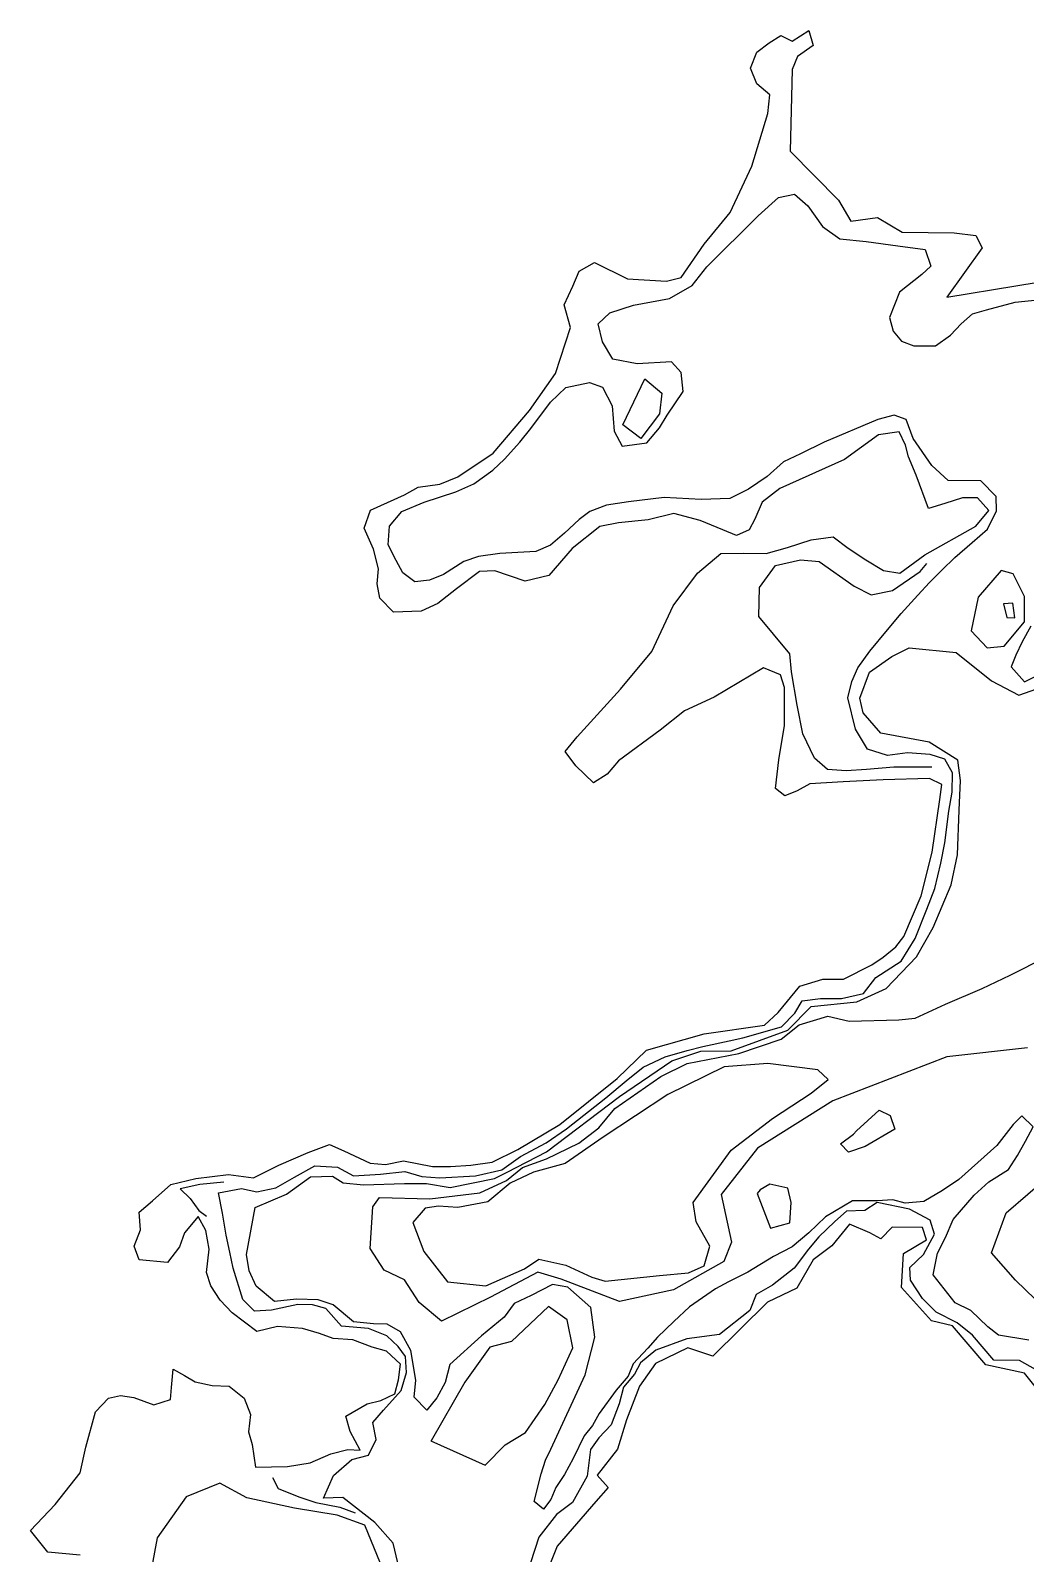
# Model space of a CAD drawing. Extents: x 582531 to 590669, y 5031971 to 5040445.
# Drawn here: x 582531 to 584279, y 5035094 to 5037770 of the extents above; entities that cross this region are included whole.
import ezdxf

# ---------------------------------------------------------------- set-up
doc = ezdxf.new("R2010")
doc.units = 0

msp = doc.modelspace()

# ---------------------------------------------------------------- linework, layer by layer
for points in [[(582617.897, 5035091.077, 240), (582561.357, 5035096.066, 240), (582561.357, 5035096.066, 240), (582530.593, 5035134.314, 240), (582530.593, 5035134.314, 240), (582573.829, 5035180.045, 240), (582573.829, 5035180.045, 240), (582617.897, 5035235.753, 240), (582617.897, 5035235.753, 240), (582628.154, 5035280.754, 240), (582628.154, 5035280.754, 240), (582644.699, 5035342.524, 240), (582644.699, 5035342.524, 240), (582667.863, 5035366.791, 240), (582667.863, 5035366.791, 240), (582688.821, 5035371.203, 240), (582688.821, 5035371.203, 240), (582711.985, 5035367.894, 240), (582711.985, 5035367.894, 240), (582747.282, 5035354.658, 240), (582747.282, 5035354.658, 240), (582776.9, 5035364.153, 240), (582776.9, 5035364.153, 240), (582778.167, 5035385.543, 240), (582778.167, 5035385.543, 240), (582781.476, 5035417.531, 240), (582781.476, 5035417.531, 240), (582801.331, 5035406.5, 240), (582801.331, 5035406.5, 240), (582820.083, 5035395.47, 240), (582820.083, 5035395.47, 240), (582849.865, 5035388.852, 240), (582849.865, 5035388.852, 240), (582879.647, 5035387.749, 240), (582879.647, 5035387.749, 240), (582906.12, 5035366.791, 240), (582906.12, 5035366.791, 240), (582917.15, 5035338.112, 240), (582917.15, 5035338.112, 240), (582913.841, 5035307.227, 240), (582913.841, 5035307.227, 240), (582920.459, 5035285.166, 240), (582920.459, 5035285.166, 240), (582925.974, 5035245.457, 240), (582925.974, 5035245.457, 240), (582982.229, 5035246.56, 240), (582982.229, 5035246.56, 240), (583021.939, 5035253.178, 240), (583021.939, 5035253.178, 240), (583058.339, 5035268.621, 240), (583058.339, 5035268.621, 240), (583088.121, 5035276.342, 240), (583088.121, 5035276.342, 240), (583110.182, 5035275.239, 240), (583110.182, 5035275.239, 240), (583092.533, 5035308.33, 240), (583092.533, 5035308.33, 240), (583084.812, 5035334.803, 240), (583084.812, 5035334.803, 240), (583122.315, 5035356.864, 240), (583122.315, 5035356.864, 240), (583146.582, 5035362.379, 240), (583146.582, 5035362.379, 240), (583170.849, 5035374.512, 240), (583170.849, 5035374.512, 240), (583177.467, 5035398.779, 240), (583177.467, 5035398.779, 240), (583180.776, 5035426.355, 240), (583180.776, 5035426.355, 240), (583156.509, 5035449.519, 240), (583156.509, 5035449.519, 240), (583131.139, 5035456.137, 240), (583131.139, 5035456.137, 240), (583096.945, 5035469.374, 240), (583096.945, 5035469.374, 240), (583062.751, 5035471.58, 240), (583062.751, 5035471.58, 240), (583038.484, 5035480.404, 240), (583038.484, 5035480.404, 240), (583008.702, 5035489.228, 240), (583008.702, 5035489.228, 240), (582964.581, 5035492.537, 240), (582964.581, 5035492.537, 240), (582928.18, 5035483.713, 240), (582928.18, 5035483.713, 240), (582885.162, 5035516.804, 240), (582885.162, 5035516.804, 240), (582864.204, 5035538.865, 240), (582864.204, 5035538.865, 240), (582847.659, 5035564.235, 240), (582847.659, 5035564.235, 240), (582839.937, 5035587.399, 240), (582839.937, 5035587.399, 240), (582844.349, 5035628.211, 240), (582844.349, 5035628.211, 240), (582838.834, 5035661.302, 240), (582838.834, 5035661.302, 240), (582825.598, 5035685.569, 240), (582825.598, 5035685.569, 240), (582801.331, 5035656.89, 240), (582801.331, 5035656.89, 240), (582792.507, 5035632.623, 240), (582792.507, 5035632.623, 240), (582771.549, 5035605.047, 240), (582771.549, 5035605.047, 240), (582721.912, 5035609.46, 240), (582721.912, 5035609.46, 240), (582713.088, 5035633.726, 240), (582713.088, 5035633.726, 240), (582724.118, 5035662.405, 240), (582724.118, 5035662.405, 240), (582721.912, 5035693.29, 240), (582721.912, 5035693.29, 240), (582745.076, 5035713.145, 240), (582745.076, 5035713.145, 240), (582777.064, 5035741.824, 240), (582777.064, 5035741.824, 240), (582821.186, 5035752.855, 240), (582821.186, 5035752.855, 240), (582878.544, 5035759.473, 240), (582878.544, 5035759.473, 240), (582922.665, 5035753.958, 240), (582922.665, 5035753.958, 240), (582966.787, 5035776.018, 240), (582966.787, 5035776.018, 240), (583018.629, 5035798.079, 240), (583018.629, 5035798.079, 240), (583056.133, 5035812.419, 240), (583056.133, 5035812.419, 240), (583081.503, 5035801.388, 240), (583081.503, 5035801.388, 240), (583127.83, 5035779.327, 240), (583127.83, 5035779.327, 240), (583154.303, 5035777.121, 240), (583154.303, 5035777.121, 240), (583186.291, 5035783.74, 240), (583186.291, 5035783.74, 240), (583237.031, 5035773.812, 240), (583237.031, 5035773.812, 240), (583269.019, 5035773.812, 240), (583269.019, 5035773.812, 240), (583304.316, 5035776.018, 240), (583304.316, 5035776.018, 240), (583341.82, 5035781.534, 240), (583341.82, 5035781.534, 240), (583387.044, 5035803.594, 240), (583387.044, 5035803.594, 240), (583460.948, 5035847.716, 240), (583460.948, 5035847.716, 240), (583561.324, 5035928.238, 240), (583561.324, 5035928.238, 240), (583613.167, 5035977.874, 240), (583613.167, 5035977.874, 240), (583714.647, 5036006.553, 240), (583714.647, 5036006.553, 240), (583820.538, 5036021.996, 240), (583820.538, 5036021.996, 240), (583844.805, 5036044.057, 240), (583844.805, 5036044.057, 240), (583882.308, 5036090.384, 240), (583882.308, 5036090.384, 240), (583923.121, 5036102.518, 240), (583923.121, 5036102.518, 240), (583959.521, 5036102.518, 240), (583959.521, 5036102.518, 240), (584009.158, 5036127.888, 240), (584009.158, 5036127.888, 240), (584029.013, 5036141.676, 240), (584029.013, 5036141.676, 240), (584051.073, 5036159.324, 240), (584051.073, 5036159.324, 240), (584065.413, 5036177.524, 240), (584065.413, 5036177.524, 240), (584095.746, 5036249.222, 240), (584095.746, 5036249.222, 240), (584115.05, 5036325.883, 240), (584115.05, 5036325.883, 240), (584128.838, 5036418.538, 240), (584128.838, 5036418.538, 240), (584132.147, 5036445.011, 240), (584132.147, 5036445.011, 240), (584110.637, 5036455.49, 240), (584110.637, 5036455.49, 240), (584029.013, 5036453.284, 240), (584029.013, 5036453.284, 240), (583958.97, 5036449.423, 240), (583958.97, 5036449.423, 240), (583899.957, 5036446.114, 240), (583899.957, 5036446.114, 240), (583877.896, 5036433.429, 240), (583877.896, 5036433.429, 240), (583856.387, 5036424.605, 240), (583856.387, 5036424.605, 240), (583839.842, 5036437.841, 240), (583839.842, 5036437.841, 240), (583845.908, 5036488.03, 240), (583845.908, 5036488.03, 240), (583855.836, 5036548.697, 240), (583855.836, 5036548.697, 240), (583855.836, 5036615.431, 240), (583855.836, 5036615.431, 240), (583848.666, 5036637.491, 240), (583848.666, 5036637.491, 240), (583818.884, 5036649.625, 240), (583818.884, 5036649.625, 240), (583732.295, 5036598.333, 240), (583732.295, 5036598.333, 240), (583679.901, 5036574.067, 240), (583679.901, 5036574.067, 240), (583636.882, 5036540.424, 240), (583636.882, 5036540.424, 240), (583564.082, 5036486.375, 240), (583564.082, 5036486.375, 240), (583544.227, 5036463.211, 240), (583544.227, 5036463.211, 240), (583519.96, 5036447.769, 240), (583519.96, 5036447.769, 240), (583489.075, 5036477.551, 240), (583489.075, 5036477.551, 240), (583470.324, 5036502.921, 240), (583470.324, 5036502.921, 240), (583491.281, 5036528.29, 240), (583491.281, 5036528.29, 240), (583567.391, 5036612.121, 240), (583567.391, 5036612.121, 240), (583622.543, 5036678.304, 240), (583622.543, 5036678.304, 240), (583660.046, 5036758.825, 240), (583660.046, 5036758.825, 240), (583703.065, 5036816.183, 240), (583703.065, 5036816.183, 240), (583743.877, 5036850.378, 240), (583743.877, 5036850.378, 240), (583783.587, 5036851.481, 240), (583783.587, 5036851.481, 240), (583823.296, 5036850.378, 240), (583823.296, 5036850.378, 240), (583860.799, 5036861.408, 240), (583860.799, 5036861.408, 240), (583902.715, 5036874.645, 240), (583902.715, 5036874.645, 240), (583941.321, 5036880.16, 240), (583941.321, 5036880.16, 240), (583967.794, 5036860.305, 240), (583967.794, 5036860.305, 240), (583998.679, 5036839.347, 240), (583998.679, 5036839.347, 240), (584029.564, 5036820.596, 240), (584029.564, 5036820.596, 240), (584058.243, 5036816.183, 240), (584058.243, 5036816.183, 240), (584102.365, 5036848.172, 240), (584102.365, 5036848.172, 240), (584191.711, 5036898.911, 240), (584191.711, 5036898.911, 240), (584214.875, 5036926.487, 240), (584214.875, 5036926.487, 240), (584195.02, 5036948.548, 240), (584195.02, 5036948.548, 240), (584168.547, 5036948.548, 240), (584168.547, 5036948.548, 240), (584137.662, 5036938.621, 240), (584137.662, 5036938.621, 240), (584108.983, 5036929.796, 240), (584108.983, 5036929.796, 240), (584086.922, 5036988.257, 240), (584086.922, 5036988.257, 240), (584073.686, 5037020.246, 240), (584073.686, 5037020.246, 240), (584068.17, 5037041.203, 240), (584068.17, 5037041.203, 240), (584057.14, 5037064.367, 240), (584057.14, 5037064.367, 240), (584020.74, 5037058.852, 240), (584020.74, 5037058.852, 240), (583961.176, 5037015.833, 240), (583961.176, 5037015.833, 240), (583847.563, 5036965.094, 240), (583847.563, 5036965.094, 240), (583816.678, 5036940.827, 240), (583816.678, 5036940.827, 240), (583803.441, 5036911.045, 240), (583803.441, 5036911.045, 240), (583793.514, 5036892.293, 240), (583793.514, 5036892.293, 240), (583771.453, 5036882.366, 240), (583771.453, 5036882.366, 240), (583747.186, 5036892.293, 240), (583747.186, 5036892.293, 240), (583707.477, 5036908.839, 240), (583707.477, 5036908.839, 240), (583661.149, 5036920.972, 240), (583661.149, 5036920.972, 240), (583615.925, 5036909.942, 240), (583615.925, 5036909.942, 240), (583564.082, 5036904.427, 240), (583564.082, 5036904.427, 240), (583530.991, 5036897.808, 240), (583530.991, 5036897.808, 240), (583482.457, 5036859.202, 240), (583482.457, 5036859.202, 240), (583441.645, 5036811.771, 240), (583441.645, 5036811.771, 240), (583399.729, 5036801.844, 240), (583399.729, 5036801.844, 240), (583346.484, 5036820.182, 240), (583346.484, 5036820.182, 240), (583319.83, 5036818.913, 240), (583319.83, 5036818.913, 240), (583279.214, 5036788.451, 240), (583279.214, 5036788.451, 240), (583246.214, 5036763.066, 240), (583246.214, 5036763.066, 240), (583217.021, 5036749.104, 240), (583217.021, 5036749.104, 240), (583168.79, 5036747.835, 240), (583168.79, 5036747.835, 240), (583144.674, 5036771.951, 240), (583144.674, 5036771.951, 240), (583139.598, 5036797.336, 240), (583139.598, 5036797.336, 240), (583142.136, 5036823.99, 240), (583142.136, 5036823.99, 240), (583133.251, 5036858.259, 240), (583133.251, 5036858.259, 240), (583116.751, 5036895.067, 240), (583116.751, 5036895.067, 240), (583128.174, 5036926.798, 240), (583128.174, 5036926.798, 240), (583187.829, 5036953.452, 240), (583187.829, 5036953.452, 240), (583211.944, 5036967.414, 240), (583211.944, 5036967.414, 240), (583250.022, 5036972.491, 240), (583250.022, 5036972.491, 240), (583281.753, 5036985.184, 240), (583281.753, 5036985.184, 240), (583343.946, 5037027.069, 240), (583343.946, 5037027.069, 240), (583407.408, 5037101.954, 240), (583407.408, 5037101.954, 240), (583453.101, 5037166.685, 240), (583453.101, 5037166.685, 240), (583479.755, 5037247.917, 240), (583479.755, 5037247.917, 240), (583468.332, 5037287.263, 240), (583468.332, 5037287.263, 240), (583483.562, 5037320.264, 240), (583483.562, 5037320.264, 240), (583494.986, 5037346.918, 240), (583494.986, 5037346.918, 240), (583521.64, 5037362.149, 240), (583521.64, 5037362.149, 240), (583580.025, 5037332.956, 240), (583580.025, 5037332.956, 240), (583648.564, 5037329.149, 240), (583648.564, 5037329.149, 240), (583673.949, 5037335.495, 240), (583673.949, 5037335.495, 240), (583714.565, 5037393.88, 240), (583714.565, 5037393.88, 240), (583760.258, 5037449.727, 240), (583760.258, 5037449.727, 240), (583798.335, 5037530.958, 240), (583798.335, 5037530.958, 240), (583826.258, 5037623.613, 240), (583826.258, 5037623.613, 240), (583830.066, 5037656.613, 240), (583830.066, 5037656.613, 240), (583807.22, 5037675.652, 240), (583807.22, 5037675.652, 240), (583795.796, 5037703.575, 240), (583795.796, 5037703.575, 240), (583807.22, 5037731.499, 240), (583807.22, 5037731.499, 240), (583828.797, 5037747.999, 240), (583828.797, 5037747.999, 240), (583849.105, 5037760.691, 240), (583849.105, 5037760.691, 240), (583869.413, 5037750.537, 240), (583869.413, 5037750.537, 240), (583898.605, 5037769.576, 240), (583898.605, 5037769.576, 240), (583906.221, 5037742.922, 240), (583906.221, 5037742.922, 240), (583878.297, 5037723.883, 240), (583878.297, 5037723.883, 240), (583869.413, 5037701.037, 240), (583869.413, 5037701.037, 240), (583865.605, 5037557.612, 240), (583865.605, 5037557.612, 240), (583950.644, 5037471.304, 240), (583950.644, 5037471.304, 240), (583972.221, 5037434.496, 240), (583972.221, 5037434.496, 240), (584019.183, 5037440.842, 240), (584019.183, 5037440.842, 240), (584062.338, 5037415.457, 240), (584062.338, 5037415.457, 240), (584153.723, 5037414.188, 240), (584153.723, 5037414.188, 240), (584191.8, 5037409.111, 240), (584191.8, 5037409.111, 240), (584203.224, 5037387.534, 240), (584203.224, 5037387.534, 240), (584140.738, 5037300.714, 240), (584140.738, 5037300.714, 240), (584383.528, 5037340.624, 240)], [(583181.22, 5035055.168, 236.952), (583167.916, 5035111.708, 236.952), (583167.916, 5035111.708, 236.952), (583135.489, 5035148.293, 236.952), (583135.489, 5035148.293, 236.952), (583079.78, 5035192.361, 236.952), (583079.78, 5035192.361, 236.952), (583045.69, 5035190.698, 236.952), (583045.69, 5035190.698, 236.952), (583062.943, 5035230.92, 236.952), (583062.943, 5035230.92, 236.952), (583095.37, 5035259.19, 236.952), (583095.37, 5035259.19, 236.952), (583124.472, 5035266.674, 236.952), (583124.472, 5035266.674, 236.952), (583138.191, 5035294.112, 236.952), (583138.191, 5035294.112, 236.952), (583131.955, 5035324.045, 236.952), (583131.955, 5035324.045, 236.952), (583151.079, 5035345.664, 236.952), (583151.079, 5035345.664, 236.952), (583181.843, 5035380.17, 236.952), (583181.843, 5035380.17, 236.952), (583191.405, 5035411.766, 236.952), (583191.405, 5035411.766, 236.952), (583189.742, 5035439.62, 236.952), (583189.742, 5035439.62, 236.952), (583176.854, 5035457.497, 236.952), (583176.854, 5035457.497, 236.952), (583156.899, 5035476.205, 236.952), (583156.899, 5035476.205, 236.952), (583124.887, 5035489.092, 236.952), (583124.887, 5035489.092, 236.952), (583077.078, 5035493.25, 236.952), (583077.078, 5035493.25, 236.952), (583049.639, 5035524.014, 236.952), (583049.639, 5035524.014, 236.952), (583025.942, 5035530.666, 236.952), (583025.942, 5035530.666, 236.952), (583000.582, 5035531.082, 236.952), (583000.582, 5035531.082, 236.952), (582954.436, 5035521.52, 236.952), (582954.436, 5035521.52, 236.952), (582924.503, 5035519.441, 236.952), (582924.503, 5035519.441, 236.952), (582903.716, 5035539.812, 236.952), (582903.716, 5035539.812, 236.952), (582886.671, 5035595.105, 236.952), (582886.671, 5035595.105, 236.952), (582880.85, 5035623.375, 236.952), (582880.85, 5035623.375, 236.952), (582874.614, 5035653.308, 236.952), (582874.614, 5035653.308, 236.952), (582867.963, 5035691.972, 236.952), (582867.963, 5035691.972, 236.952), (582860.895, 5035727.309, 236.952), (582860.895, 5035727.309, 236.952), (582901.221, 5035734.792, 236.952), (582901.221, 5035734.792, 236.952), (582928.66, 5035729.388, 236.952), (582928.66, 5035729.388, 236.952), (582961.503, 5035736.04, 236.952), (582961.503, 5035736.04, 236.952), (582994.346, 5035754.748, 236.952), (582994.346, 5035754.748, 236.952), (583030.1, 5035775.119, 236.952), (583030.1, 5035775.119, 236.952), (583070.426, 5035772.209, 236.952), (583070.426, 5035772.209, 236.952), (583098.28, 5035757.242, 236.952), (583098.28, 5035757.242, 236.952), (583145.674, 5035760.152, 236.952), (583145.674, 5035760.152, 236.952), (583188.495, 5035764.725, 236.952), (583188.495, 5035764.725, 236.952), (583218.428, 5035755.995, 236.952), (583218.428, 5035755.995, 236.952), (583250.024, 5035753.916, 236.952), (583250.024, 5035753.916, 236.952), (583312.8, 5035757.242, 236.952), (583312.8, 5035757.242, 236.952), (583358.947, 5035768.051, 236.952), (583358.947, 5035768.051, 236.952), (583391.79, 5035791.332, 236.952), (583391.79, 5035791.332, 236.952), (583437.105, 5035815.029, 236.952), (583437.105, 5035815.029, 236.952), (583472.858, 5035839.974, 236.952), (583472.858, 5035839.974, 236.952), (583541.455, 5035894.435, 236.952), (583541.455, 5035894.435, 236.952), (583577.208, 5035924.368, 236.952), (583577.208, 5035924.368, 236.952), (583607.141, 5035948.065, 236.952), (583607.141, 5035948.065, 236.952), (583646.22, 5035966.357, 236.952), (583646.22, 5035966.357, 236.952), (583684.468, 5035977.582, 236.952), (583684.468, 5035977.582, 236.952), (583711.907, 5035984.65, 236.952), (583711.907, 5035984.65, 236.952), (583758.469, 5035994.212, 236.952), (583758.469, 5035994.212, 236.952), (583782.582, 5035999.616, 236.952), (583782.582, 5035999.616, 236.952), (583850.347, 5036019.156, 236.952), (583850.347, 5036019.156, 236.952), (583873.628, 5036043.268, 236.952), (583873.628, 5036043.268, 236.952), (583886.931, 5036064.887, 236.952), (583886.931, 5036064.887, 236.952), (583918.943, 5036069.044, 236.952), (583918.943, 5036069.044, 236.952), (583955.944, 5036068.628, 236.952), (583955.944, 5036068.628, 236.952), (583994.191, 5036077.359, 236.952), (583994.191, 5036077.359, 236.952), (584016.225, 5036105.629, 236.952), (584016.225, 5036105.629, 236.952), (584060.709, 5036134.315, 236.952), (584060.709, 5036134.315, 236.952), (584085.237, 5036174.225, 236.952), (584085.237, 5036174.225, 236.952), (584105.608, 5036225.777, 236.952), (584105.608, 5036225.777, 236.952), (584119.743, 5036261.946, 236.952), (584119.743, 5036261.946, 236.952), (584130.137, 5036306.429, 236.952), (584130.137, 5036306.429, 236.952), (584137.62, 5036342.598, 236.952), (584137.62, 5036342.598, 236.952), (584144.688, 5036397.891, 236.952), (584144.688, 5036397.891, 236.952), (584150.508, 5036431.566, 236.952), (584150.508, 5036431.566, 236.952), (584150.924, 5036465.24, 236.952), (584150.924, 5036465.24, 236.952), (584137.62, 5036489.353, 236.952), (584137.62, 5036489.353, 236.952), (584111.844, 5036497.252, 236.952), (584111.844, 5036497.252, 236.952), (584071.518, 5036500.162, 236.952), (584071.518, 5036500.162, 236.952), (584036.596, 5036495.589, 236.952), (584036.596, 5036495.589, 236.952), (584001.259, 5036506.814, 236.952), (584001.259, 5036506.814, 236.952), (583980.472, 5036541.736, 236.952), (583980.472, 5036541.736, 236.952), (583967.168, 5036597.029, 236.952), (583967.168, 5036597.029, 236.952), (583973.82, 5036625.715, 236.952), (583973.82, 5036625.715, 236.952), (583984.629, 5036649.827, 236.952), (583984.629, 5036649.827, 236.952), (584005.832, 5036679.344, 236.952), (584005.832, 5036679.344, 236.952), (584036.596, 5036716.345, 236.952), (584036.596, 5036716.345, 236.952), (584060.709, 5036745.031, 236.952), (584060.709, 5036745.031, 236.952), (584090.226, 5036777.458, 236.952), (584090.226, 5036777.458, 236.952), (584110.182, 5036799.492, 236.952), (584110.182, 5036799.492, 236.952), (584132.216, 5036821.526, 236.952), (584132.216, 5036821.526, 236.952), (584155.081, 5036843.56, 236.952), (584155.081, 5036843.56, 236.952), (584185.43, 5036869.752, 236.952), (584185.43, 5036869.752, 236.952), (584212.453, 5036893.448, 236.952), (584212.453, 5036893.448, 236.952), (584228.251, 5036925.876, 236.952), (584228.251, 5036925.876, 236.952), (584227.419, 5036950.82, 236.952), (584227.419, 5036950.82, 236.952), (584200.812, 5036978.259, 236.952), (584200.812, 5036978.259, 236.952), (584143.44, 5036979.09, 236.952), (584143.44, 5036979.09, 236.952), (584114.339, 5037005.281, 236.952), (584114.339, 5037005.281, 236.952), (584081.912, 5037052.675, 236.952), (584081.912, 5037052.675, 236.952), (584069.439, 5037086.35, 236.952), (584069.439, 5037086.35, 236.952), (584048.237, 5037093.833, 236.952), (584048.237, 5037093.833, 236.952), (584019.551, 5037085.934, 236.952), (584019.551, 5037085.934, 236.952), (583925.179, 5037046.024, 236.952), (583925.179, 5037046.024, 236.952), (583883.605, 5037025.652, 236.952), (583883.605, 5037025.652, 236.952), (583854.088, 5037011.933, 236.952), (583854.088, 5037011.933, 236.952), (583824.987, 5036985.742, 236.952), (583824.987, 5036985.742, 236.952), (583792.559, 5036963.708, 236.952), (583792.559, 5036963.708, 236.952), (583759.716, 5036947.078, 236.952), (583759.716, 5036947.078, 236.952), (583708.996, 5036945.415, 236.952), (583708.996, 5036945.415, 236.952), (583644.142, 5036949.157, 236.952), (583644.142, 5036949.157, 236.952), (583581.781, 5036941.258, 236.952), (583581.781, 5036941.258, 236.952), (583542.702, 5036935.854, 236.952), (583542.702, 5036935.854, 236.952), (583513.6, 5036924.629, 236.952), (583513.6, 5036924.629, 236.952), (583494.892, 5036910.494, 236.952), (583494.892, 5036910.494, 236.952), (583469.117, 5036886.381, 236.952), (583469.117, 5036886.381, 236.952), (583444.173, 5036865.178, 236.952), (583444.173, 5036865.178, 236.952), (583418.397, 5036854.369, 236.952), (583418.397, 5036854.369, 236.952), (583355.621, 5036850.628, 236.952), (583355.621, 5036850.628, 236.952), (583318.205, 5036845.639, 236.952), (583318.205, 5036845.639, 236.952), (583292.013, 5036836.493, 236.952), (583292.013, 5036836.493, 236.952), (583256.676, 5036813.627, 236.952), (583256.676, 5036813.627, 236.952), (583231.732, 5036803.649, 236.952), (583231.732, 5036803.649, 236.952), (583205.956, 5036801.155, 236.952), (583205.956, 5036801.155, 236.952), (583185.169, 5036816.537, 236.952), (583185.169, 5036816.537, 236.952), (583173.528, 5036838.156, 236.952), (583173.528, 5036838.156, 236.952), (583158.978, 5036866.01, 236.952), (583158.978, 5036866.01, 236.952), (583161.472, 5036898.437, 236.952), (583161.472, 5036898.437, 236.952), (583183.09, 5036924.629, 236.952), (583183.09, 5036924.629, 236.952), (583222.585, 5036940.842, 236.952), (583222.585, 5036940.842, 236.952), (583277.878, 5036959.135, 236.952), (583277.878, 5036959.135, 236.952), (583309.89, 5036972.854, 236.952), (583309.89, 5036972.854, 236.952), (583343.149, 5036996.967, 236.952), (583343.149, 5036996.967, 236.952), (583363.52, 5037016.506, 236.952), (583363.52, 5037016.506, 236.952), (583390.543, 5037046.024, 236.952), (583390.543, 5037046.024, 236.952), (583409.666, 5037070.552, 236.952), (583409.666, 5037070.552, 236.952), (583444.173, 5037116.283, 236.952), (583444.173, 5037116.283, 236.952), (583471.611, 5037142.474, 236.952), (583471.611, 5037142.474, 236.952), (583512.769, 5037150.789, 236.952), (583512.769, 5037150.789, 236.952), (583536.05, 5037142.89, 236.952), (583536.05, 5037142.89, 236.952), (583553.095, 5037110.047, 236.952), (583553.095, 5037110.047, 236.952), (583556.421, 5037065.563, 236.952), (583556.421, 5037065.563, 236.952), (583570.556, 5037039.372, 236.952), (583570.556, 5037039.372, 236.952), (583613.793, 5037045.192, 236.952), (583613.793, 5037045.192, 236.952), (583636.243, 5037071.383, 236.952), (583636.243, 5037071.383, 236.952), (583649.546, 5037093.833, 236.952), (583649.546, 5037093.833, 236.952), (583677.816, 5037134.991, 236.952), (583677.816, 5037134.991, 236.952), (583674.075, 5037168.666, 236.952), (583674.075, 5037168.666, 236.952), (583657.029, 5037187.374, 236.952), (583657.029, 5037187.374, 236.952), (583596.748, 5037184.048, 236.952), (583596.748, 5037184.048, 236.952), (583553.927, 5037192.363, 236.952), (583553.927, 5037192.363, 236.952), (583535.634, 5037222.296, 236.952), (583535.634, 5037222.296, 236.952), (583528.151, 5037254.307, 236.952), (583528.151, 5037254.307, 236.952), (583548.938, 5037273.431, 236.952), (583548.938, 5037273.431, 236.952), (583590.512, 5037287.15, 236.952), (583590.512, 5037287.15, 236.952), (583653.703, 5037298.791, 236.952), (583653.703, 5037298.791, 236.952), (583693.198, 5037321.656, 236.952), (583693.198, 5037321.656, 236.952), (583718.974, 5037354.084, 236.952), (583718.974, 5037354.084, 236.952), (583809.189, 5037443.883, 236.952), (583809.189, 5037443.883, 236.952), (583844.942, 5037475.895, 236.952), (583844.942, 5037475.895, 236.952), (583873.212, 5037481.715, 236.952), (583873.212, 5037481.715, 236.952), (583896.909, 5037461.344, 236.952), (583896.909, 5037461.344, 236.952), (583922.269, 5037425.175, 236.952), (583922.269, 5037425.175, 236.952), (583953.033, 5037403.556, 236.952), (583953.033, 5037403.556, 236.952), (583999.18, 5037398.983, 236.952), (583999.18, 5037398.983, 236.952), (584054.889, 5037391.084, 236.952), (584054.889, 5037391.084, 236.952), (584102.698, 5037384.848, 236.952), (584102.698, 5037384.848, 236.952), (584112.676, 5037355.331, 236.952), (584112.676, 5037355.331, 236.952), (584096.878, 5037340.78, 236.952), (584096.878, 5037340.78, 236.952), (584057.799, 5037309.6, 236.952), (584057.799, 5037309.6, 236.952), (584039.922, 5037265.532, 236.952), (584039.922, 5037265.532, 236.952), (584046.574, 5037241.419, 236.952), (584046.574, 5037241.419, 236.952), (584061.125, 5037223.543, 236.952), (584061.125, 5037223.543, 236.952), (584082.743, 5037215.228, 236.952), (584082.743, 5037215.228, 236.952), (584120.991, 5037215.644, 236.952), (584120.991, 5037215.644, 236.952), (584147.598, 5037234.352, 236.952), (584147.598, 5037234.352, 236.952), (584166.306, 5037253.892, 236.952), (584166.306, 5037253.892, 236.952), (584186.261, 5037271.768, 236.952), (584186.261, 5037271.768, 236.952), (584210.79, 5037278.836, 236.952), (584210.79, 5037278.836, 236.952), (584261.094, 5037292.139, 236.952), (584261.094, 5037292.139, 236.952), (584323.87, 5037298.791, 236.952)], [(583603.399, 5037052.675, 240), (583571.804, 5037076.788, 240), (583571.804, 5037076.788, 240), (583610.051, 5037157.441, 240), (583610.051, 5037157.441, 240), (583639.984, 5037132.497, 240), (583639.984, 5037132.497, 240), (583635.827, 5037095.912, 240), (583635.827, 5037095.912, 240), (583603.399, 5037052.675, 240)], [(584114.301, 5036475.549, 238.476), (584047.783, 5036475.549, 238.476), (584047.783, 5036475.549, 238.476), (583999.557, 5036471.391, 238.476), (583999.557, 5036471.391, 238.476), (583963.804, 5036468.897, 238.476), (583963.804, 5036468.897, 238.476), (583931.377, 5036471.391, 238.476), (583931.377, 5036471.391, 238.476), (583908.096, 5036491.347, 238.476), (583908.096, 5036491.347, 238.476), (583888.14, 5036533.752, 238.476), (583888.14, 5036533.752, 238.476), (583878.163, 5036584.471, 238.476), (583878.163, 5036584.471, 238.476), (583868.185, 5036642.674, 238.476), (583868.185, 5036642.674, 238.476), (583864.859, 5036674.27, 238.476), (583864.859, 5036674.27, 238.476), (583836.589, 5036709.192, 238.476), (583836.589, 5036709.192, 238.476), (583810.813, 5036739.957, 238.476), (583810.813, 5036739.957, 238.476), (583811.645, 5036790.676, 238.476), (583811.645, 5036790.676, 238.476), (583839.915, 5036829.756, 238.476), (583839.915, 5036829.756, 238.476), (583883.983, 5036839.733, 238.476), (583883.983, 5036839.733, 238.476), (583916.41, 5036836.407, 238.476), (583916.41, 5036836.407, 238.476), (583977.939, 5036793.171, 238.476), (583977.939, 5036793.171, 238.476), (584007.872, 5036778.204, 238.476), (584007.872, 5036778.204, 238.476), (584045.288, 5036785.688, 238.476), (584045.288, 5036785.688, 238.476), (584094.345, 5036818.946, 238.476), (584094.345, 5036818.946, 238.476), (584105.986, 5036833.081, 238.476)], [(584211.739, 5036685.079, 236.952), (584241.672, 5036687.574, 236.952), (584241.672, 5036687.574, 236.952), (584277.425, 5036730.81, 236.952), (584277.425, 5036730.81, 236.952), (584277.425, 5036774.878, 236.952), (584277.425, 5036774.878, 236.952), (584257.47, 5036814.789, 236.952), (584257.47, 5036814.789, 236.952), (584236.683, 5036820.609, 236.952), (584236.683, 5036820.609, 236.952), (584195.941, 5036774.047, 236.952), (584195.941, 5036774.047, 236.952), (584183.469, 5036715.012, 236.952), (584183.469, 5036715.012, 236.952), (584211.739, 5036685.079, 236.952)], [(584246.127, 5036738.379, 240), (584260.262, 5036737.547, 240), (584260.262, 5036737.547, 240), (584256.936, 5036763.323, 240), (584256.936, 5036763.323, 240), (584240.307, 5036762.492, 240), (584240.307, 5036762.492, 240), (584246.127, 5036738.379, 240)], [(584288.532, 5036722.997, 236.952), (584273.566, 5036695.558, 236.952), (584273.566, 5036695.558, 236.952), (584261.925, 5036672.277, 236.952), (584261.925, 5036672.277, 236.952), (584254.026, 5036651.49, 236.952), (584254.026, 5036651.49, 236.952), (584277.307, 5036625.299, 236.952), (584277.307, 5036625.299, 236.952), (584302.252, 5036637.771, 236.952)], [(584292.703, 5035843.266, 233.904), (584272.748, 5035862.806, 233.904), (584272.748, 5035862.806, 233.904), (584257.366, 5035847.424, 233.904), (584257.366, 5035847.424, 233.904), (584228.68, 5035810.839, 233.904), (584228.68, 5035810.839, 233.904), (584162.162, 5035750.973, 233.904), (584162.162, 5035750.973, 233.904), (584133.061, 5035731.433, 233.904), (584133.061, 5035731.433, 233.904), (584100.217, 5035711.894, 233.904), (584100.217, 5035711.894, 233.904), (584067.79, 5035709.399, 233.904), (584067.79, 5035709.399, 233.904), (584046.172, 5035715.22, 233.904), (584046.172, 5035715.22, 233.904), (584018.72, 5035713.278, 233.904), (584018.72, 5035713.278, 233.904), (583975.341, 5035713.089, 233.904), (583975.341, 5035713.089, 233.904), (583927.531, 5035685.027, 233.904), (583927.531, 5035685.027, 233.904), (583898.638, 5035656.965, 233.904), (583898.638, 5035656.965, 233.904), (583868.912, 5035632.436, 233.904), (583868.912, 5035632.436, 233.904), (583836.485, 5035615.599, 233.904), (583836.485, 5035615.599, 233.904), (583791.17, 5035587.744, 233.904), (583791.17, 5035587.744, 233.904), (583757.079, 5035571.115, 233.904), (583757.079, 5035571.115, 233.904), (583734.63, 5035558.643, 233.904), (583734.63, 5035558.643, 233.904), (583688.483, 5035527.047, 233.904), (583688.483, 5035527.047, 233.904), (583661.044, 5035501.271, 233.904), (583661.044, 5035501.271, 233.904), (583632.774, 5035473.833, 233.904), (583632.774, 5035473.833, 233.904), (583615.313, 5035454.709, 233.904), (583615.313, 5035454.709, 233.904), (583589.538, 5035426.855, 233.904), (583589.538, 5035426.855, 233.904), (583580.807, 5035405.236, 233.904), (583580.807, 5035405.236, 233.904), (583559.605, 5035380.708, 233.904), (583559.605, 5035380.708, 233.904), (583530.088, 5035339.966, 233.904), (583530.088, 5035339.966, 233.904), (583518.447, 5035318.763, 233.904), (583518.447, 5035318.763, 233.904), (583503.481, 5035300.471, 233.904), (583503.481, 5035300.471, 233.904), (583484.357, 5035260.56, 233.904), (583484.357, 5035260.56, 233.904), (583468.974, 5035232.706, 233.904), (583468.974, 5035232.706, 233.904), (583453.592, 5035209.841, 233.904), (583453.592, 5035209.841, 233.904), (583444.862, 5035188.638, 233.904), (583444.862, 5035188.638, 233.904), (583432.39, 5035171.593, 233.904), (583432.39, 5035171.593, 233.904), (583415.76, 5035184.896, 233.904), (583415.76, 5035184.896, 233.904), (583428.232, 5035233.953, 233.904), (583428.232, 5035233.953, 233.904), (583435.716, 5035257.65, 233.904), (583435.716, 5035257.65, 233.904), (583445.277, 5035277.19, 233.904), (583445.277, 5035277.19, 233.904), (583505.559, 5035407.731, 233.904), (583505.559, 5035407.731, 233.904), (583522.189, 5035473.833, 233.904), (583522.189, 5035473.833, 233.904), (583515.121, 5035525.8, 233.904), (583515.121, 5035525.8, 233.904), (583474.795, 5035561.553, 233.904), (583474.795, 5035561.553, 233.904), (583448.188, 5035566.542, 233.904), (583448.188, 5035566.542, 233.904), (583410.356, 5035547.002, 233.904), (583410.356, 5035547.002, 233.904), (583380.838, 5035532.867, 233.904), (583380.838, 5035532.867, 233.904), (583362.962, 5035508.755, 233.904), (583362.962, 5035508.755, 233.904), (583323.467, 5035476.327, 233.904), (583323.467, 5035476.327, 233.904), (583267.758, 5035425.607, 233.904), (583267.758, 5035425.607, 233.904), (583259.444, 5035394.427, 233.904), (583259.444, 5035394.427, 233.904), (583244.477, 5035366.989, 233.904), (583244.477, 5035366.989, 233.904), (583227.016, 5035345.37, 233.904), (583227.016, 5035345.37, 233.904), (583204.982, 5035368.652, 233.904), (583204.982, 5035368.652, 233.904), (583207.892, 5035398.169, 233.904), (583207.892, 5035398.169, 233.904), (583198.746, 5035450.552, 233.904), (583198.746, 5035450.552, 233.904), (583180.869, 5035483.395, 233.904), (583180.869, 5035483.395, 233.904), (583157.172, 5035496.698, 233.904), (583157.172, 5035496.698, 233.904), (583133.476, 5035497.53, 233.904), (583133.476, 5035497.53, 233.904), (583098.138, 5035500.856, 233.904), (583098.138, 5035500.856, 233.904), (583062.8, 5035530.373, 233.904), (583062.8, 5035530.373, 233.904), (583036.193, 5035539.519, 233.904), (583036.193, 5035539.519, 233.904), (582997.946, 5035540.766, 233.904), (582997.946, 5035540.766, 233.904), (582959.698, 5035536.609, 233.904), (582959.698, 5035536.609, 233.904), (582927.27, 5035563.216, 233.904), (582927.27, 5035563.216, 233.904), (582915.214, 5035590.239, 233.904), (582915.214, 5035590.239, 233.904), (582910.225, 5035619.34, 233.904), (582910.225, 5035619.34, 233.904), (582925.192, 5035701.656, 233.904), (582925.192, 5035701.656, 233.904), (582980.485, 5035724.937, 233.904), (582980.485, 5035724.937, 233.904), (583022.89, 5035755.286, 233.904), (583022.89, 5035755.286, 233.904), (583061.137, 5035756.533, 233.904), (583061.137, 5035756.533, 233.904), (583079.846, 5035744.893, 233.904), (583079.846, 5035744.893, 233.904), (583116.015, 5035741.567, 233.904), (583116.015, 5035741.567, 233.904), (583187.937, 5035743.645, 233.904), (583187.937, 5035743.645, 233.904), (583226.6, 5035743.645, 233.904), (583226.6, 5035743.645, 233.904), (583268.174, 5035736.994, 233.904), (583268.174, 5035736.994, 233.904), (583346.332, 5035752.376, 233.904), (583346.332, 5035752.376, 233.904), (583368.366, 5035763.601, 233.904), (583368.366, 5035763.601, 233.904), (583437.378, 5035799.354, 233.904), (583437.378, 5035799.354, 233.904), (583565.841, 5035896.636, 233.904), (583565.841, 5035896.636, 233.904), (583657.719, 5035959.412, 233.904), (583657.719, 5035959.412, 233.904), (583708.438, 5035976.042, 233.904), (583708.438, 5035976.042, 233.904), (583761.653, 5035976.873, 233.904), (583761.653, 5035976.873, 233.904), (583861.429, 5036013.458, 233.904), (583861.429, 5036013.458, 233.904), (583902.587, 5036055.032, 233.904), (583902.587, 5036055.032, 233.904), (583982.824, 5036062.931, 233.904), (583982.824, 5036062.931, 233.904), (584034.375, 5036086.212, 233.904), (584034.375, 5036086.212, 233.904), (584087.589, 5036141.92, 233.904), (584087.589, 5036141.92, 233.904), (584116.691, 5036193.472, 233.904), (584116.691, 5036193.472, 233.904), (584148.703, 5036268.72, 233.904), (584148.703, 5036268.72, 233.904), (584159.512, 5036321.518, 233.904), (584159.512, 5036321.518, 233.904), (584162.838, 5036399.677, 233.904), (584162.838, 5036399.677, 233.904), (584164.916, 5036452.06, 233.904), (584164.916, 5036452.06, 233.904), (584160.343, 5036487.397, 233.904), (584160.343, 5036487.397, 233.904), (584110.039, 5036519.409, 233.904), (584110.039, 5036519.409, 233.904), (584025.229, 5036535.207, 233.904), (584025.229, 5036535.207, 233.904), (583993.633, 5036570.544, 233.904), (583993.633, 5036570.544, 233.904), (583987.813, 5036596.736, 233.904), (583987.813, 5036596.736, 233.904), (584004.858, 5036642.051, 233.904), (584004.858, 5036642.051, 233.904), (584044.353, 5036669.489, 233.904), (584044.353, 5036669.489, 233.904), (584074.442, 5036684.924, 233.904)], [(584074.442, 5036684.924, 233.904), (584157.589, 5036676.609, 233.904), (584157.589, 5036676.609, 233.904), (584219.118, 5036626.721, 233.904), (584219.118, 5036626.721, 233.904), (584267.343, 5036601.776, 233.904), (584267.343, 5036601.776, 233.904), (584362.131, 5036635.035, 233.904)], [(583132.072, 5035702.695, 230.856), (583144.129, 5035719.325, 230.856), (583144.129, 5035719.325, 230.856), (583232.681, 5035716.831, 230.856), (583232.681, 5035716.831, 230.856), (583320.401, 5035727.224, 230.856), (583320.401, 5035727.224, 230.856), (583366.963, 5035749.258, 230.856), (583366.963, 5035749.258, 230.856), (583395.233, 5035771.708, 230.856), (583395.233, 5035771.708, 230.856), (583437.223, 5035787.09, 230.856), (583437.223, 5035787.09, 230.856), (583494.178, 5035814.528, 230.856), (583494.178, 5035814.528, 230.856), (583529.1, 5035841.551, 230.856), (583529.1, 5035841.551, 230.856), (583557.37, 5035875.642, 230.856), (583557.37, 5035875.642, 230.856), (583638.439, 5035931.766, 230.856), (583638.439, 5035931.766, 230.856), (583684.585, 5035954.631, 230.856), (583684.585, 5035954.631, 230.856), (583775.216, 5035972.092, 230.856), (583775.216, 5035972.092, 230.856), (583850.048, 5035997.452, 230.856), (583850.048, 5035997.452, 230.856), (583881.644, 5036022.396, 230.856), (583881.644, 5036022.396, 230.856), (583931.533, 5036037.779, 230.856), (583931.533, 5036037.779, 230.856), (583969.365, 5036029.048, 230.856), (583969.365, 5036029.048, 230.856), (584056.669, 5036031.127, 230.856), (584056.669, 5036031.127, 230.856), (584085.355, 5036034.453, 230.856), (584085.355, 5036034.453, 230.856), (584138.569, 5036058.981, 230.856), (584138.569, 5036058.981, 230.856), (584203.008, 5036086.42, 230.856), (584203.008, 5036086.42, 230.856), (584252.481, 5036110.117, 230.856), (584252.481, 5036110.117, 230.856), (584316.088, 5036142.128, 230.856)], [(584282.414, 5035982.07, 230.856), (584141.064, 5035966.272, 230.856), (584141.064, 5035966.272, 230.856), (583940.679, 5035888.945, 230.856), (583940.679, 5035888.945, 230.856), (583808.475, 5035805.798, 230.856), (583808.475, 5035805.798, 230.856), (583744.451, 5035724.314, 230.856), (583744.451, 5035724.314, 230.856), (583762.328, 5035640.751, 230.856), (583762.328, 5035640.751, 230.856), (583749.025, 5035606.66, 230.856), (583749.025, 5035606.66, 230.856), (583660.889, 5035556.772, 230.856), (583660.889, 5035556.772, 230.856), (583565.685, 5035536.401, 230.856), (583565.685, 5035536.401, 230.856), (583462.998, 5035575.48, 230.856), (583462.998, 5035575.48, 230.856), (583422.256, 5035587.952, 230.856), (583422.256, 5035587.952, 230.856), (583339.109, 5035543.884, 230.856), (583339.109, 5035543.884, 230.856), (583253.052, 5035501.895, 230.856), (583253.052, 5035501.895, 230.856), (583213.557, 5035534.738, 230.856), (583213.557, 5035534.738, 230.856), (583187.781, 5035574.649, 230.856), (583187.781, 5035574.649, 230.856), (583152.028, 5035591.278, 230.856), (583152.028, 5035591.278, 230.856), (583127.499, 5035629.526, 230.856), (583127.499, 5035629.526, 230.856), (583132.072, 5035702.695, 230.856)], [(583516.811, 5035578.986, 227.808), (583540.643, 5035572.176, 227.808), (583540.643, 5035572.176, 227.808), (583635.971, 5035582.39, 227.808), (583635.971, 5035582.39, 227.808), (583687.04, 5035586.93, 227.808), (583687.04, 5035586.93, 227.808), (583714.277, 5035599.413, 227.808), (583714.277, 5035599.413, 227.808), (583724.49, 5035633.459, 227.808), (583724.49, 5035633.459, 227.808), (583700.658, 5035676.584, 227.808), (583700.658, 5035676.584, 227.808), (583694.984, 5035710.63, 227.808), (583694.984, 5035710.63, 227.808), (583761.941, 5035802.553, 227.808), (583761.941, 5035802.553, 227.808), (583834.572, 5035858.162, 227.808), (583834.572, 5035858.162, 227.808), (583902.664, 5035902.421, 227.808), (583902.664, 5035902.421, 227.808), (583932.17, 5035926.253, 227.808), (583932.17, 5035926.253, 227.808), (583914.012, 5035943.276, 227.808), (583914.012, 5035943.276, 227.808), (583826.628, 5035954.625, 227.808), (583826.628, 5035954.625, 227.808), (583749.457, 5035948.951, 227.808), (583749.457, 5035948.951, 227.808), (583650.724, 5035900.151, 227.808), (583650.724, 5035900.151, 227.808), (583537.238, 5035825.251, 227.808), (583537.238, 5035825.251, 227.808), (583470.281, 5035778.721, 227.808), (583470.281, 5035778.721, 227.808), (583414.673, 5035763.968, 227.808), (583414.673, 5035763.968, 227.808), (583373.818, 5035744.675, 227.808), (583373.818, 5035744.675, 227.808), (583334.098, 5035711.764, 227.808), (583334.098, 5035711.764, 227.808), (583281.894, 5035701.551, 227.808), (583281.894, 5035701.551, 227.808), (583247.849, 5035703.82, 227.808), (583247.849, 5035703.82, 227.808), (583224.016, 5035700.416, 227.808), (583224.016, 5035700.416, 227.808), (583202.454, 5035675.449, 227.808), (583202.454, 5035675.449, 227.808), (583221.747, 5035624.38, 227.808), (583221.747, 5035624.38, 227.808), (583263.737, 5035571.042, 227.808), (583263.737, 5035571.042, 227.808), (583330.693, 5035564.232, 227.808), (583330.693, 5035564.232, 227.808), (583398.785, 5035593.739, 227.808), (583398.785, 5035593.739, 227.808), (583423.752, 5035610.762, 227.808), (583423.752, 5035610.762, 227.808), (583471.416, 5035600.548, 227.808), (583471.416, 5035600.548, 227.808), (583516.811, 5035578.986, 227.808)], [(583976.822, 5035830.648, 233.904), (583981.899, 5035836.36, 233.904), (583981.899, 5035836.36, 233.904), (584021.88, 5035872.533, 233.904), (584021.88, 5035872.533, 233.904), (584041.554, 5035863.014, 233.904), (584041.554, 5035863.014, 233.904), (584049.804, 5035839.533, 233.904), (584049.804, 5035839.533, 233.904), (583997.13, 5035809.071, 233.904), (583997.13, 5035809.071, 233.904), (583967.938, 5035798.917, 233.904), (583967.938, 5035798.917, 233.904), (583953.976, 5035813.513, 233.904), (583953.976, 5035813.513, 233.904), (583976.822, 5035830.648, 233.904)], [(584284.804, 5035468.688, 233.904), (584231.59, 5035477.419, 233.904), (584231.59, 5035477.419, 233.904), (584212.882, 5035491.969, 233.904), (584212.882, 5035491.969, 233.904), (584182.949, 5035520.655, 233.904), (584182.949, 5035520.655, 233.904), (584155.51, 5035534.374, 233.904), (584155.51, 5035534.374, 233.904), (584116.847, 5035583.431, 233.904), (584116.847, 5035583.431, 233.904), (584124.746, 5035621.263, 233.904), (584124.746, 5035621.263, 233.904), (584138.465, 5035649.118, 233.904), (584138.465, 5035649.118, 233.904), (584151.769, 5035680.713, 233.904), (584151.769, 5035680.713, 233.904), (584188.769, 5035723.119, 233.904), (584188.769, 5035723.119, 233.904), (584214.961, 5035746.815, 233.904), (584214.961, 5035746.815, 233.904), (584249.051, 5035768.434, 233.904), (584249.051, 5035768.434, 233.904), (584265.265, 5035792.962, 233.904), (584265.265, 5035792.962, 233.904), (584278.984, 5035818.322, 233.904), (584278.984, 5035818.322, 233.904), (584292.703, 5035843.266, 233.904)], [(582870.419, 5035746.14, 238.476), (582828.429, 5035741.983, 238.476), (582828.429, 5035741.983, 238.476), (582793.923, 5035734.499, 238.476), (582793.923, 5035734.499, 238.476), (582811.384, 5035717.454, 238.476), (582811.384, 5035717.454, 238.476), (582826.351, 5035696.252, 238.476), (582826.351, 5035696.252, 238.476), (582840.07, 5035686.69, 238.476)], [(583807.643, 5035726.185, 233.904), (583830.925, 5035665.487, 233.904), (583830.925, 5035665.487, 233.904), (583865.015, 5035674.633, 233.904), (583865.015, 5035674.633, 233.904), (583867.509, 5035710.387, 233.904), (583867.509, 5035710.387, 233.904), (583861.689, 5035735.331, 233.904), (583861.689, 5035735.331, 233.904), (583830.093, 5035742.814, 233.904), (583830.093, 5035742.814, 233.904), (583812.632, 5035732.836, 233.904)], [(583812.632, 5035732.836, 233.904), (583807.643, 5035726.185, 233.904)], [(584330.223, 5035507.715, 230.856), (584261.627, 5035574.233, 230.856), (584261.627, 5035574.233, 230.856), (584219.222, 5035622.043, 230.856), (584219.222, 5035622.043, 230.856), (584245.413, 5035692.302, 230.856), (584245.413, 5035692.302, 230.856), (584321.077, 5035757.573, 230.856)], [(584296.847, 5035416.858, 236.952), (584268.577, 5035433.072, 236.952), (584268.577, 5035433.072, 236.952), (584223.262, 5035433.488, 236.952), (584223.262, 5035433.488, 236.952), (584185.845, 5035477.556, 236.952), (584185.845, 5035477.556, 236.952), (584159.238, 5035499.174, 236.952), (584159.238, 5035499.174, 236.952), (584122.238, 5035517.466, 236.952), (584122.238, 5035517.466, 236.952), (584098.125, 5035541.579, 236.952), (584098.125, 5035541.579, 236.952), (584077.338, 5035574.007, 236.952), (584077.338, 5035574.007, 236.952), (584076.091, 5035596.456, 236.952), (584076.091, 5035596.456, 236.952), (584100.204, 5035619.322, 236.952), (584100.204, 5035619.322, 236.952), (584119.328, 5035655.075, 236.952), (584119.328, 5035655.075, 236.952), (584111.844, 5035679.188, 236.952), (584111.844, 5035679.188, 236.952), (584075.26, 5035698.727, 236.952), (584075.26, 5035698.727, 236.952), (584018.616, 5035710.368, 236.952), (584018.616, 5035710.368, 236.952), (583996.686, 5035696.233, 236.952), (583996.686, 5035696.233, 236.952), (583964.882, 5035694.986, 236.952), (583964.882, 5035694.986, 236.952), (583943.887, 5035676.901, 236.952), (583943.887, 5035676.901, 236.952), (583916.033, 5035650.294, 236.952), (583916.033, 5035650.294, 236.952), (583897.74, 5035628.468, 236.952), (583897.74, 5035628.468, 236.952), (583872.588, 5035595.209, 236.952), (583872.588, 5035595.209, 236.952), (583834.341, 5035565.276, 236.952), (583834.341, 5035565.276, 236.952), (583805.655, 5035548.855, 236.952), (583805.655, 5035548.855, 236.952), (583794.846, 5035520.792, 236.952), (583794.846, 5035520.792, 236.952), (583741.632, 5035478.387, 236.952), (583741.632, 5035478.387, 236.952), (583684.26, 5035470.904, 236.952), (583684.26, 5035470.904, 236.952), (583629.383, 5035450.949, 236.952), (583629.383, 5035450.949, 236.952), (583602.776, 5035428.499, 236.952), (583602.776, 5035428.499, 236.952), (583591.967, 5035408.544, 236.952), (583591.967, 5035408.544, 236.952), (583572.843, 5035386.094, 236.952), (583572.843, 5035386.094, 236.952), (583565.36, 5035356.992, 236.952), (583565.36, 5035356.992, 236.952), (583551.225, 5035319.576, 236.952), (583551.225, 5035319.576, 236.952), (583529.606, 5035297.126, 236.952), (583529.606, 5035297.126, 236.952), (583514.64, 5035276.34, 236.952), (583514.64, 5035276.34, 236.952), (583508.82, 5035229.777, 236.952), (583508.82, 5035229.777, 236.952), (583483.044, 5035183.215, 236.952), (583483.044, 5035183.215, 236.952), (583454.774, 5035162.428, 236.952), (583454.774, 5035162.428, 236.952), (583424.009, 5035122.517, 236.952), (583424.009, 5035122.517, 236.952), (583409.043, 5035077.618, 236.952)], [(584338.213, 5035334.699, 240), (584277.515, 5035410.362, 240), (584277.515, 5035410.362, 240), (584209.335, 5035425.329, 240), (584209.335, 5035425.329, 240), (584151.132, 5035493.51, 240), (584151.132, 5035493.51, 240), (584113.715, 5035502.656, 240), (584113.715, 5035502.656, 240), (584061.333, 5035560.859, 240), (584061.333, 5035560.859, 240), (584064.658, 5035620.725, 240), (584064.658, 5035620.725, 240), (584105.401, 5035644.838, 240), (584105.401, 5035644.838, 240), (584097.917, 5035666.456, 240), (584097.917, 5035666.456, 240), (584044.703, 5035667.287, 240), (584044.703, 5035667.287, 240), (584024.748, 5035646.5, 240), (584024.748, 5035646.5, 240), (584005.624, 5035657.31, 240), (584005.624, 5035657.31, 240), (583969.871, 5035672.276, 240), (583969.871, 5035672.276, 240), (583939.106, 5035634.028, 240), (583939.106, 5035634.028, 240), (583905.847, 5035609.916, 240), (583905.847, 5035609.916, 240), (583877.577, 5035560.027, 240), (583877.577, 5035560.027, 240), (583826.026, 5035535.083, 240), (583826.026, 5035535.083, 240), (583729.575, 5035440.295, 240), (583729.575, 5035440.295, 240), (583685.507, 5035455.262, 240), (583685.507, 5035455.262, 240), (583628.967, 5035427.823, 240), (583628.967, 5035427.823, 240), (583600.697, 5035387.913, 240), (583600.697, 5035387.913, 240), (583578.247, 5035328.878, 240), (583578.247, 5035328.878, 240), (583562.449, 5035277.327, 240), (583562.449, 5035277.327, 240), (583526.696, 5035231.596, 240), (583526.696, 5035231.596, 240), (583545.82, 5035209.978, 240), (583545.82, 5035209.978, 240), (583524.202, 5035185.034, 240), (583524.202, 5035185.034, 240), (583456.021, 5035106.875, 240), (583456.021, 5035106.875, 240), (583421.099, 5035018.739, 240)], [(583234.85, 5035291.462, 240), (583234.018, 5035291.462, 240), (583234.018, 5035291.462, 240), (583329.637, 5035249.057, 240), (583329.637, 5035249.057, 240), (583364.559, 5035284.81, 240), (583364.559, 5035284.81, 240), (583400.312, 5035306.428, 240), (583400.312, 5035306.428, 240), (583434.403, 5035355.485, 240), (583434.403, 5035355.485, 240), (583457.684, 5035398.722, 240), (583457.684, 5035398.722, 240), (583483.46, 5035455.262, 240), (583483.46, 5035455.262, 240), (583473.482, 5035504.319, 240), (583473.482, 5035504.319, 240), (583441.055, 5035527.6, 240), (583441.055, 5035527.6, 240), (583376.2, 5035466.071, 240), (583376.2, 5035466.071, 240), (583337.952, 5035456.093, 240), (583337.952, 5035456.093, 240), (583293.884, 5035394.565, 240), (583293.884, 5035394.565, 240), (583234.85, 5035291.462, 240)], [(582955.644, 5035227.301, 238.476), (582965.622, 5035208.178, 238.476), (582965.622, 5035208.178, 238.476), (583002.207, 5035193.211, 238.476), (583002.207, 5035193.211, 238.476), (583032.14, 5035183.233, 238.476), (583032.14, 5035183.233, 238.476), (583074.545, 5035174.919, 238.476), (583074.545, 5035174.919, 238.476), (583101.152, 5035164.941, 238.476)], [(583166.669, 5035024.56, 240), (583118.443, 5035143.46, 240), (583118.443, 5035143.46, 240), (583069.387, 5035160.921, 240), (583069.387, 5035160.921, 240), (582994.554, 5035173.393, 240), (582994.554, 5035173.393, 240), (582910.576, 5035191.685, 240), (582910.576, 5035191.685, 240), (582863.182, 5035217.461, 240), (582863.182, 5035217.461, 240), (582804.147, 5035193.348, 240), (582804.147, 5035193.348, 240), (582753.427, 5035121.01, 240), (582753.427, 5035121.01, 240), (582740.955, 5035055.324, 240)]]:
    msp.add_polyline3d(points)

doc.saveas('drawing.dxf')
